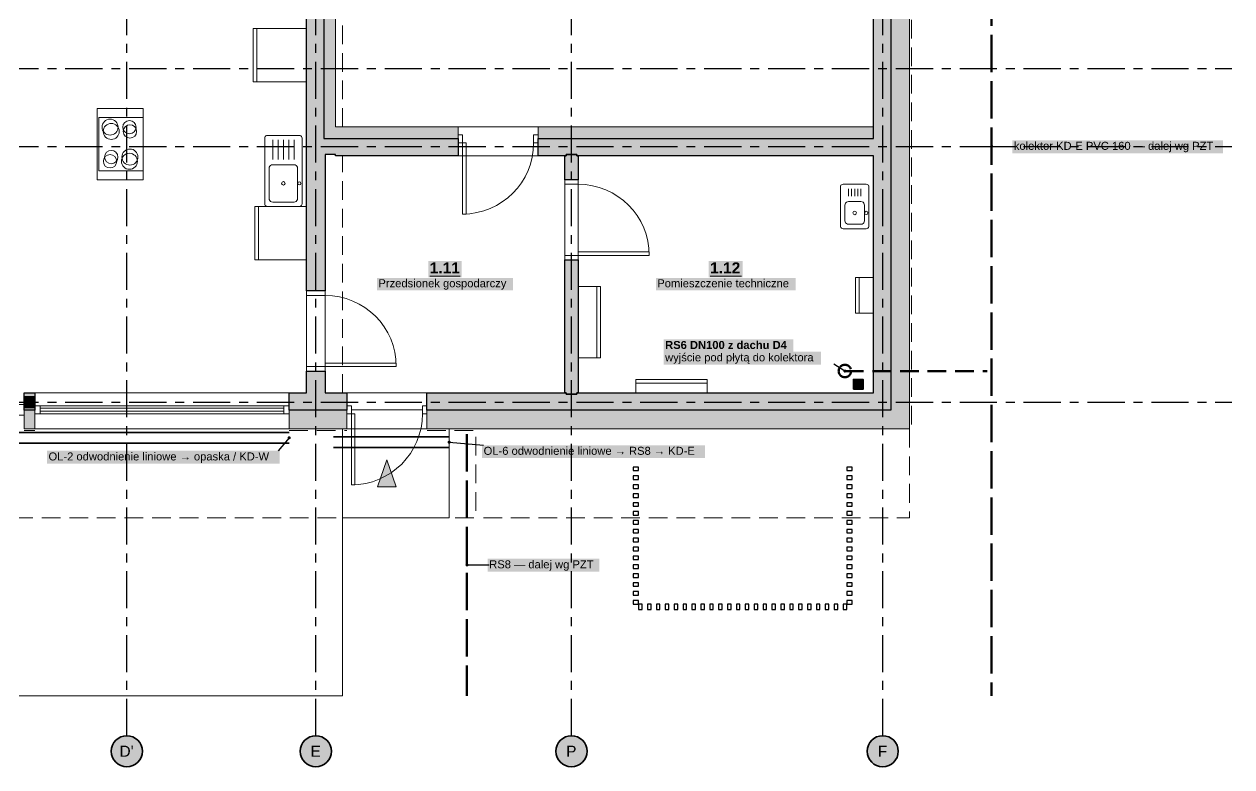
# Model space of a CAD drawing. Header units: metres. Extents: x -4.1 to 68, y -4.1 to 12.3.
# Drawn here: x 54.46 to 68.04, y -4.1 to 4.25 of the extents above; entities that cross this region are included whole.
import ezdxf

# ---------------------------------------------------------------- set-up
doc = ezdxf.new("R2010")
doc.units = ezdxf.units.M
for name, pattern in [('KRESKA_DLUGA', [9.45, 8.4, -1.05]), ('KRESKOWA', [5.25, 4.2, -1.05]), ('PUNKTOWA', [10.5, 8.4, -1.05, 0, -1.05])]:
    doc.linetypes.add(name, pattern=pattern)
doc.layers.add('A-MASKA', color=7, linetype='Continuous', lineweight=18)
doc.layers.add('S-OPISY', color=2, linetype='Continuous', lineweight=25)
for name, color, linetype, lineweight, true_color in [('I-OSIE', 8, 'PUNKTOWA', 18, 0x7a7a7a), ('I-PODKLAD', 8, 'Continuous', 18, 0x9a9a9a), ('I-PODKLAD-SCIANY', 8, 'Continuous', 25, 0x6e6e6e), ('I-PODKLAD-WYPELN', 254, 'Continuous', 18, 0xe6e6e6), ('I-POMIESZCZENIA', 8, 'Continuous', 25, 0x4a4a4a), ('S-DESZCZ', 150, 'KRESKA_DLUGA', 35, 0x00808a), ('S-KANAL', 34, 'Continuous', 50, 0x7a4500)]:
    doc.layers.add(name, color=color, linetype=linetype, lineweight=lineweight, true_color=true_color)
doc.styles.add('PL_ARIAL', font='arial.ttf')
doc.styles.add('PL_ARIAL_B', font='arialbd.ttf')

msp = doc.modelspace()

# ---------------------------------------------------------------- hatches: boundary and pattern name
at = {"layer": 'A-MASKA', "true_color": 0xffffff}
for points in [[(65.575, 2.799), (67.944, 2.799), (67.944, 2.944), (65.575, 2.944)], [(59.008, 1.405), (59.382, 1.405), (59.382, 1.587), (59.008, 1.587)], [(62.161, 1.405), (62.544, 1.405), (62.544, 1.587), (62.161, 1.587)], [(58.431, 1.258), (59.959, 1.258), (59.959, 1.397), (58.431, 1.397)], [(61.567, 1.258), (63.138, 1.258), (63.138, 1.397), (61.567, 1.397)], [(61.653, 0.561), (63.113, 0.561), (63.113, 0.706), (61.653, 0.706)], [(61.653, 0.421), (63.425, 0.421), (63.425, 0.566), (61.653, 0.566)], [(59.611, -0.629), (62.118, -0.629), (62.118, -0.484), (59.611, -0.484)], [(54.719, -0.692), (57.335, -0.692), (57.335, -0.547), (54.719, -0.547)], [(59.675, -1.906), (60.931, -1.906), (60.931, -1.761), (59.675, -1.761)]]:
    msp.add_hatch(color=7, dxfattribs=at).paths.add_polyline_path(points)
at = {"layer": 'I-OSIE', "true_color": 0xffffff}
for points in [[(55.792, -3.925), (55.791, -3.902), (55.786, -3.88), (55.779, -3.858), (55.769, -3.837), (55.756, -3.818), (55.741, -3.801), (55.724, -3.786), (55.705, -3.773), (55.684, -3.763), (55.663, -3.756), (55.64, -3.751), (55.617, -3.75), (55.595, -3.751), (55.572, -3.756), (55.55, -3.763), (55.53, -3.773), (55.511, -3.786), (55.494, -3.801), (55.479, -3.818), (55.466, -3.837), (55.456, -3.858), (55.448, -3.88), (55.444, -3.902), (55.442, -3.925), (55.444, -3.948), (55.448, -3.97), (55.456, -3.992), (55.466, -4.013), (55.479, -4.032), (55.494, -4.049), (55.511, -4.064), (55.53, -4.077), (55.55, -4.087), (55.572, -4.094), (55.595, -4.099), (55.617, -4.1), (55.64, -4.099), (55.663, -4.094), (55.684, -4.087), (55.705, -4.077), (55.724, -4.064), (55.741, -4.049), (55.756, -4.032), (55.769, -4.013), (55.779, -3.992), (55.786, -3.97), (55.791, -3.948)], [(57.917, -3.925), (57.916, -3.902), (57.911, -3.88), (57.904, -3.858), (57.894, -3.837), (57.881, -3.818), (57.866, -3.801), (57.849, -3.786), (57.83, -3.773), (57.809, -3.763), (57.788, -3.756), (57.765, -3.751), (57.742, -3.75), (57.72, -3.751), (57.697, -3.756), (57.675, -3.763), (57.655, -3.773), (57.636, -3.786), (57.619, -3.801), (57.604, -3.818), (57.591, -3.837), (57.581, -3.858), (57.573, -3.88), (57.569, -3.902), (57.567, -3.925), (57.569, -3.948), (57.573, -3.97), (57.581, -3.992), (57.591, -4.013), (57.604, -4.032), (57.619, -4.049), (57.636, -4.064), (57.655, -4.077), (57.675, -4.087), (57.697, -4.094), (57.72, -4.099), (57.742, -4.1), (57.765, -4.099), (57.788, -4.094), (57.809, -4.087), (57.83, -4.077), (57.849, -4.064), (57.866, -4.049), (57.881, -4.032), (57.894, -4.013), (57.904, -3.992), (57.911, -3.97), (57.916, -3.948)], [(60.792, -3.925), (60.791, -3.902), (60.786, -3.88), (60.779, -3.858), (60.769, -3.837), (60.756, -3.818), (60.741, -3.801), (60.724, -3.786), (60.705, -3.773), (60.684, -3.763), (60.663, -3.756), (60.64, -3.751), (60.617, -3.75), (60.595, -3.751), (60.572, -3.756), (60.55, -3.763), (60.53, -3.773), (60.511, -3.786), (60.494, -3.801), (60.479, -3.818), (60.466, -3.837), (60.456, -3.858), (60.448, -3.88), (60.444, -3.902), (60.442, -3.925), (60.444, -3.948), (60.448, -3.97), (60.456, -3.992), (60.466, -4.013), (60.479, -4.032), (60.494, -4.049), (60.511, -4.064), (60.53, -4.077), (60.55, -4.087), (60.572, -4.094), (60.595, -4.099), (60.617, -4.1), (60.64, -4.099), (60.663, -4.094), (60.684, -4.087), (60.705, -4.077), (60.724, -4.064), (60.741, -4.049), (60.756, -4.032), (60.769, -4.013), (60.779, -3.992), (60.786, -3.97), (60.791, -3.948)], [(64.292, -3.925), (64.291, -3.902), (64.286, -3.88), (64.279, -3.858), (64.269, -3.837), (64.256, -3.818), (64.241, -3.801), (64.224, -3.786), (64.205, -3.773), (64.184, -3.763), (64.163, -3.756), (64.14, -3.751), (64.117, -3.75), (64.095, -3.751), (64.072, -3.756), (64.05, -3.763), (64.03, -3.773), (64.011, -3.786), (63.994, -3.801), (63.979, -3.818), (63.966, -3.837), (63.956, -3.858), (63.948, -3.88), (63.944, -3.902), (63.942, -3.925), (63.944, -3.948), (63.948, -3.97), (63.956, -3.992), (63.966, -4.013), (63.979, -4.032), (63.994, -4.049), (64.011, -4.064), (64.03, -4.077), (64.05, -4.087), (64.072, -4.094), (64.095, -4.099), (64.117, -4.1), (64.14, -4.099), (64.163, -4.094), (64.184, -4.087), (64.205, -4.077), (64.224, -4.064), (64.241, -4.049), (64.256, -4.032), (64.269, -4.013), (64.279, -3.992), (64.286, -3.97), (64.291, -3.948)]]:
    msp.add_hatch(color=7, dxfattribs=at).paths.add_polyline_path(points)
at = {"layer": 'I-PODKLAD-WYPELN', "true_color": 0xe4e4e4}
h = msp.add_hatch(color=7, dxfattribs=at)
h.paths.add_polyline_path([(57.637, 5.23), (57.637, 5.23), (57.637, 5.23), (57.637, 5.6), (57.637, 5.6), (57.637, 5.6), (57.832, 5.6), (57.832, 5.6), (57.832, 5.6), (57.832, 5.6), (57.832, 5.6), (57.962, 5.6), (57.962, 5.6), (57.962, 5.6), (57.962, 3.095), (59.342, 3.095), (59.342, 2.965), (59.342, 2.77), (57.962, 2.77), (57.962, 2.785), (57.847, 2.785), (57.847, 1.25), (57.832, 1.25), (57.637, 1.25), (57.637, 2.875), (57.637, 2.875), (57.637, 2.875), (57.637, 2.875), (57.637, 5.02), (57.637, 5.02), (57.637, 5.02), (56.142, 5.02), (56.142, 5.02), (56.142, 5.02), (56.142, 5.035), (56.142, 5.035), (56.142, 5.035), (56.142, 5.035), (56.142, 5.23), (56.142, 5.23), (56.142, 5.23), (56.142, 5.23), (56.142, 5.23), (57.637, 5.23), (57.637, 5.23)])
h.paths.add_polyline_path([(57.832, 2.965), (57.832, 2.965), (57.832, 2.965), (57.832, 2.965)], flags=0)
h.paths.add_polyline_path([(57.962, 2.965), (57.962, 2.965), (57.962, 2.965), (57.962, 2.965)], flags=0)
h.paths.add_polyline_path([(57.832, 2.875), (57.832, 2.875), (57.832, 2.875), (57.832, 2.875)], flags=0)
for points in [[(64.012, 0.105), (64.012, 2.77), (60.692, 2.77), (60.692, 2.5), (60.677, 2.5), (60.542, 2.5), (60.542, 2.77), (60.242, 2.77), (60.242, 2.965), (60.242, 3.095), (64.012, 3.095), (64.012, 4.9), (64.207, 4.9), (64.417, 4.9), (64.417, -0.3), (58.992, -0.3), (58.992, -0.09), (58.992, 0.105), (60.542, 0.105), (60.542, 1.6), (60.677, 1.6), (60.692, 1.6), (60.692, 0.105)], [(54.462, -0.3), (54.462, -0.09), (54.462, -0.09), (54.462, -0.09), (54.462, -0.09), (54.462, -0.09), (54.462, -0.06), (54.462, -0.06), (54.462, -0.06), (54.462, -0.06), (54.462, 0.06), (54.462, 0.06), (54.462, 0.06), (54.462, 0.06), (54.462, 0.105), (54.462, 0.105), (54.462, 0.105), (54.582, 0.105), (54.582, 0.105), (54.582, 0.105), (54.582, 0.06), (54.582, 0.06), (54.582, 0.06), (54.582, 0.06), (54.582, -0.06), (54.582, -0.06), (54.582, -0.06), (54.582, -0.06), (54.582, -0.09), (54.582, -0.09), (54.582, -0.09), (54.582, -0.09), (54.582, -0.09), (54.582, -0.3), (54.582, -0.3), (54.582, -0.3), (54.462, -0.3), (54.462, -0.3)]]:
    msp.add_hatch(color=7, dxfattribs=at).paths.add_polyline_path(points)
h = msp.add_hatch(color=7, dxfattribs=at)
h.paths.add_polyline_path([(57.442, -0.3), (57.442, -0.09), (57.442, -0.09), (57.442, -0.09), (57.442, -0.09), (57.442, -0.09), (57.442, 0.105), (57.442, 0.105), (57.442, 0.105), (57.637, 0.105), (57.637, 0.35), (57.832, 0.35), (57.847, 0.35), (57.847, 0.105), (58.092, 0.105), (58.092, -0.09), (58.092, -0.3), (57.742, -0.3), (57.742, -0.3), (57.742, -0.3), (57.742, -0.3), (57.442, -0.3), (57.442, -0.3)])
h.paths.add_polyline_path([(57.652, 0.105), (57.652, 0.105), (57.652, 0.105), (57.652, 0.105)], flags=0)
h.paths.add_polyline_path([(57.742, 0.09), (57.742, 0.09), (57.742, 0.09), (57.742, 0.09)], flags=0)
h.paths.add_polyline_path([(57.742, -0.09), (57.742, -0.09), (57.742, -0.09), (57.742, -0.09), (57.742, -0.09), (57.742, -0.09)], flags=0)
at = {"layer": 'I-PODKLAD-WYPELN', "true_color": 0xcfcfcf}
for points in [[(54.462, -0.06), (54.462, 0.06), (54.582, 0.06), (54.582, -0.06)], [(58.542, -0.65), (58.437, -0.95), (58.647, -0.95)]]:
    msp.add_hatch(color=7, dxfattribs=at).paths.add_polyline_path(points)
at = {"layer": 'S-DESZCZ', "true_color": 0x000000}
msp.add_hatch(color=7, dxfattribs=at).paths.add_polyline_path([(63.71, 0.35), (63.709, 0.355), (63.708, 0.359), (63.705, 0.362), (63.701, 0.365), (63.697, 0.367), (63.692, 0.367), (63.688, 0.367), (63.684, 0.365), (63.68, 0.362), (63.677, 0.359), (63.676, 0.355), (63.675, 0.35), (63.676, 0.345), (63.677, 0.341), (63.68, 0.338), (63.684, 0.335), (63.688, 0.333), (63.692, 0.332), (63.697, 0.333), (63.701, 0.335), (63.705, 0.338), (63.708, 0.341), (63.709, 0.345)])
at = {"layer": 'S-KANAL', "true_color": 0xffffff}
msp.add_hatch(color=7, dxfattribs=at).paths.add_polyline_path([(63.787, 0.145), (63.897, 0.145), (63.897, 0.255), (63.787, 0.255)])
at = {"layer": 'S-KANAL', "true_color": 0x000000}
msp.add_hatch(color=7, dxfattribs=at).paths.add_polyline_path([(63.787, 0.145), (63.897, 0.145), (63.897, 0.255)])
at = {"layer": 'S-OPISY', "true_color": 0x000000}
for points in [[(65.36, 2.875), (65.359, 2.88), (65.358, 2.884), (65.355, 2.887), (65.351, 2.89), (65.347, 2.892), (65.342, 2.892), (65.338, 2.892), (65.334, 2.89), (65.33, 2.887), (65.327, 2.884), (65.326, 2.88), (65.325, 2.875), (65.326, 2.87), (65.327, 2.866), (65.33, 2.863), (65.334, 2.86), (65.338, 2.858), (65.342, 2.857), (65.347, 2.858), (65.351, 2.86), (65.355, 2.863), (65.358, 2.866), (65.359, 2.87)], [(63.71, 0.35), (63.709, 0.355), (63.708, 0.359), (63.705, 0.362), (63.701, 0.365), (63.697, 0.367), (63.692, 0.367), (63.688, 0.367), (63.684, 0.365), (63.68, 0.362), (63.677, 0.359), (63.676, 0.355), (63.675, 0.35), (63.676, 0.345), (63.677, 0.341), (63.68, 0.338), (63.684, 0.335), (63.688, 0.333), (63.692, 0.332), (63.697, 0.333), (63.701, 0.335), (63.705, 0.338), (63.708, 0.341), (63.709, 0.345)], [(57.46, -0.4), (57.459, -0.395), (57.458, -0.391), (57.455, -0.388), (57.451, -0.385), (57.447, -0.383), (57.442, -0.383), (57.438, -0.383), (57.434, -0.385), (57.43, -0.388), (57.427, -0.391), (57.426, -0.395), (57.425, -0.4), (57.426, -0.405), (57.427, -0.409), (57.43, -0.412), (57.434, -0.415), (57.438, -0.417), (57.442, -0.418), (57.447, -0.417), (57.451, -0.415), (57.455, -0.412), (57.458, -0.409), (57.459, -0.405)], [(59.26, -0.45), (59.259, -0.445), (59.258, -0.441), (59.255, -0.438), (59.251, -0.435), (59.247, -0.433), (59.242, -0.433), (59.238, -0.433), (59.234, -0.435), (59.23, -0.438), (59.227, -0.441), (59.226, -0.445), (59.225, -0.45), (59.226, -0.455), (59.227, -0.459), (59.23, -0.462), (59.234, -0.465), (59.238, -0.467), (59.242, -0.468), (59.247, -0.467), (59.251, -0.465), (59.255, -0.462), (59.258, -0.459), (59.259, -0.455)], [(59.46, -1.83), (59.459, -1.825), (59.458, -1.821), (59.455, -1.818), (59.451, -1.815), (59.447, -1.813), (59.442, -1.812), (59.438, -1.813), (59.434, -1.815), (59.43, -1.818), (59.427, -1.821), (59.426, -1.825), (59.425, -1.83), (59.426, -1.835), (59.427, -1.839), (59.43, -1.842), (59.434, -1.845), (59.438, -1.847), (59.442, -1.847), (59.447, -1.847), (59.451, -1.845), (59.455, -1.842), (59.458, -1.839), (59.459, -1.835)]]:
    msp.add_hatch(color=7, dxfattribs=at).paths.add_polyline_path(points)

# ---------------------------------------------------------------- linework, layer by layer
at = {"layer": 'I-OSIE', "linetype": 'PUNKTOWA', "lineweight": 25, "ltscale": 0.049534, "flags": 128}
for points in [[(55.617, -3.75), (55.617, 12.269)], [(57.742, -3.75), (57.742, 12.269)], [(60.617, -3.75), (60.617, 12.269)], [(64.117, -3.75), (64.117, 12.269)]]:
    msp.add_lwpolyline(points, dxfattribs=at)
at = {"layer": 'I-OSIE', "linetype": 'PUNKTOWA', "lineweight": 25, "ltscale": 0.049821, "flags": 128}
for points in [[(41.992, 3.75), (68.044, 3.75)], [(41.992, 2.875), (68.044, 2.875)], [(41.992, 0), (68.044, 0)]]:
    msp.add_lwpolyline(points, dxfattribs=at)
at = {"layer": 'I-OSIE', "linetype": 'Continuous', "lineweight": 35, "ltscale": 0.05}
for centre in [(55.617, -3.925), (57.742, -3.925), (60.617, -3.925), (64.117, -3.925)]:
    msp.add_circle(centre, 0.175, dxfattribs=at)
at = {"layer": 'I-PODKLAD', "linetype": 'KRESKOWA', "lineweight": 13, "ltscale": 0.05, "flags": 128}
for points in [[(57.443, 9.7), (64.442, 9.7), (64.442, -0.325), (64.418, -0.325)], [(58.042, 3.095), (58.042, 9.05), (57.848, 9.05)], [(58.993, -0.32), (59.542, -0.32), (59.542, -1.3), (43.942, -1.3), (43.942, 5.125), (45.422, 5.125), (45.422, 3.6)], [(58.042, 0.105), (58.042, 2.769)], [(54.463, -0.32), (54.582, -0.32)], [(57.443, -0.32), (58.092, -0.32)], [(64.417, -0.3), (64.417, -1.3), (59.543, -1.3)]]:
    msp.add_lwpolyline(points, dxfattribs=at)
at = {"layer": 'I-PODKLAD', "lineweight": 13, "ltscale": 0.05}
for points in [[(58.042, -0.3), (58.042, -3.3), (42.442, -3.3), (42.442, 5.125), (45.442, 5.125)], [(60.242, 3.095), (59.343, 3.095)], [(59.343, 2.77), (60.242, 2.77)], [(60.542, 2.499), (60.542, 1.601)], [(60.692, 1.601), (60.692, 2.499)], [(57.637, 1.25), (57.637, 0.35)], [(57.847, 0.35), (57.847, 1.25)], [(57.442, 0.105), (54.583, 0.105)], [(58.992, 0.105), (58.093, 0.105)], [(54.583, -0.3), (57.442, -0.3)], [(59.242, -0.3), (59.242, -1.3), (58.043, -1.3)], [(58.093, -0.3), (58.992, -0.3)]]:
    msp.add_lwpolyline(points, dxfattribs=at)
at = {"layer": 'I-PODKLAD', "lineweight": 18, "ltscale": 0.05}
for points in [[(57.637, 3.6), (57.637, 4.2), (57.037, 4.2), (57.037, 3.6)], [(55.802, 2.5), (55.802, 3.3), (55.282, 3.3), (55.282, 2.5)], [(55.802, 2.6), (55.802, 3.2), (55.302, 3.2), (55.302, 2.6)], [(57.587, 2.97), (57.586, 2.979), (57.582, 2.988), (57.575, 2.994), (57.567, 2.999), (57.557, 3), (57.197, 3), (57.188, 2.999), (57.18, 2.994), (57.173, 2.988), (57.169, 2.979), (57.167, 2.97), (57.167, 2.23), (57.169, 2.221), (57.173, 2.212), (57.18, 2.206), (57.188, 2.201), (57.197, 2.2), (57.557, 2.2), (57.567, 2.201), (57.575, 2.206), (57.582, 2.212), (57.586, 2.221), (57.587, 2.23)], [(59.342, 2.915), (59.392, 2.915), (59.392, 3.005), (59.342, 3.005)], [(60.242, 2.915), (60.192, 2.915), (60.192, 3.005), (60.242, 3.005)], [(59.392, 2.915), (59.392, 2.115), (59.432, 2.115), (59.432, 2.915)], [(57.537, 2.63), (57.535, 2.642), (57.53, 2.654), (57.521, 2.662), (57.51, 2.668), (57.497, 2.67), (57.257, 2.67), (57.245, 2.668), (57.234, 2.662), (57.225, 2.654), (57.219, 2.642), (57.217, 2.63), (57.217, 2.29), (57.219, 2.278), (57.225, 2.266), (57.234, 2.258), (57.245, 2.252), (57.257, 2.25), (57.497, 2.25), (57.51, 2.252), (57.521, 2.258), (57.53, 2.266), (57.535, 2.278), (57.537, 2.29)], [(60.692, 2.5), (60.692, 2.45), (60.542, 2.45), (60.542, 2.5)], [(63.962, 2.42), (63.961, 2.429), (63.957, 2.438), (63.95, 2.444), (63.942, 2.449), (63.932, 2.45), (63.672, 2.45), (63.663, 2.449), (63.655, 2.444), (63.648, 2.438), (63.644, 2.429), (63.642, 2.42), (63.642, 1.98), (63.644, 1.971), (63.648, 1.962), (63.655, 1.956), (63.663, 1.951), (63.672, 1.95), (63.932, 1.95), (63.942, 1.951), (63.95, 1.956), (63.957, 1.962), (63.961, 1.971), (63.962, 1.98)], [(57.637, 1.6), (57.637, 2.2), (57.057, 2.2), (57.057, 1.6)], [(63.912, 2.215), (63.91, 2.227), (63.905, 2.239), (63.896, 2.247), (63.885, 2.253), (63.872, 2.255), (63.732, 2.255), (63.72, 2.253), (63.709, 2.247), (63.7, 2.239), (63.694, 2.227), (63.692, 2.215), (63.692, 2.04), (63.694, 2.028), (63.7, 2.016), (63.709, 2.008), (63.72, 2.002), (63.732, 2), (63.872, 2), (63.885, 2.002), (63.896, 2.008), (63.905, 2.016), (63.91, 2.028), (63.912, 2.04)], [(60.692, 1.6), (60.692, 1.65), (60.542, 1.65), (60.542, 1.6)], [(60.692, 1.65), (61.492, 1.65), (61.492, 1.69), (60.692, 1.69)], [(64.012, 1), (64.012, 1.4), (63.812, 1.4), (63.812, 1)], [(57.847, 1.25), (57.847, 1.2), (57.637, 1.2), (57.637, 1.25)], [(60.692, 1.3), (60.692, 0.5), (60.942, 0.5), (60.942, 1.3)], [(57.847, 0.4), (58.647, 0.4), (58.647, 0.44), (57.847, 0.44)], [(57.847, 0.35), (57.847, 0.4), (57.637, 0.4), (57.637, 0.35)], [(61.342, 0.105), (62.142, 0.105), (62.142, 0.255), (61.342, 0.255)], [(52.242, -0.025), (54.462, -0.025), (54.462, -0.145), (52.242, -0.145)], [(54.582, -0.04), (57.442, -0.04), (57.442, -0.13), (54.582, -0.13)], [(58.092, -0.13), (58.142, -0.13), (58.142, -0.04), (58.092, -0.04)], [(58.142, -0.13), (58.142, -0.93), (58.182, -0.93), (58.182, -0.13)], [(58.992, -0.13), (58.942, -0.13), (58.942, -0.04), (58.992, -0.04)]]:
    msp.add_lwpolyline(points, close=True, dxfattribs=at)
for points in [[(57.077, 3.6), (57.077, 4.2)], [(57.257, 2.73), (57.257, 2.95)], [(57.317, 2.73), (57.317, 2.95)], [(57.377, 2.73), (57.377, 2.95)], [(57.437, 2.73), (57.437, 2.95)], [(57.497, 2.73), (57.497, 2.95)], [(63.732, 2.315), (63.732, 2.4)], [(63.767, 2.315), (63.767, 2.4)], [(63.802, 2.315), (63.802, 2.4)], [(63.837, 2.315), (63.837, 2.4)], [(63.872, 2.315), (63.872, 2.4)], [(57.097, 1.6), (57.097, 2.2)], [(63.852, 1), (63.852, 1.4)], [(60.902, 1.3), (60.902, 0.5)], [(61.342, 0.215), (62.142, 0.215)], [(54.642, -0.04), (54.642, -0.13)], [(54.642, -0.069), (57.382, -0.069)], [(54.642, -0.101), (57.382, -0.101)], [(57.382, -0.04), (57.382, -0.13)], [(58.142, -0.085), (58.942, -0.085)]]:
    msp.add_lwpolyline(points, dxfattribs=at)
at = {"layer": 'I-PODKLAD', "lineweight": 13, "ltscale": 0.05}
msp.add_lwpolyline([(58.542, -0.65), (58.437, -0.95), (58.647, -0.95)], close=True, dxfattribs=at)
for centre, radius in [((55.428, 3.092), 0.09), ((55.442, 3.044), 0.09), ((55.646, 3.092), 0.075), ((55.652, 3.044), 0.075), ((55.428, 2.708), 0.075), ((55.442, 2.756), 0.075), ((55.646, 2.708), 0.09), ((55.652, 2.756), 0.09), ((57.377, 2.46), 0.02), ((57.557, 2.46), 0.018), ((63.802, 2.128), 0.02), ((63.932, 2.128), 0.018)]:
    msp.add_circle(centre, radius, dxfattribs=at)
for centre, start, end in [((59.392, 2.915), -90, 0), ((60.692, 1.65), 0, 90), ((57.847, 0.4), 0, 90), ((58.142, -0.13), -90, 0)]:
    msp.add_arc(centre, 0.8, start, end, dxfattribs=at)
at = {"layer": 'I-PODKLAD-SCIANY', "lineweight": 25, "ltscale": 0.05}
for points in [[(57.832, 5.6), (57.832, 2.965), (57.832, 2.965), (57.832, 2.965), (57.832, 2.965), (57.832, 2.965), (57.832, 2.965), (57.832, 2.965), (57.832, 2.965), (57.832, 2.965), (57.832, 2.965), (57.832, 2.965), (57.832, 2.965), (57.832, 2.965), (57.832, 2.965), (57.832, 2.965), (57.832, 2.965), (57.832, 2.965), (59.342, 2.965), (59.342, 2.965), (59.342, 2.965), (59.342, 2.77), (59.342, 2.77), (59.342, 2.77), (57.962, 2.77), (57.962, 2.77), (57.962, 2.77), (57.962, 2.785), (57.962, 2.785), (57.962, 2.785), (57.962, 2.785), (57.962, 2.785), (57.962, 2.785), (57.962, 2.785), (57.962, 2.785), (57.962, 2.785), (57.962, 2.785), (57.962, 2.785), (57.962, 2.785), (57.962, 2.785), (57.962, 2.785), (57.962, 2.785), (57.962, 2.785), (57.962, 2.785), (57.847, 2.785), (57.847, 2.785), (57.847, 2.785), (57.847, 2.785), (57.847, 2.785), (57.847, 2.785), (57.847, 2.785), (57.847, 2.785), (57.847, 2.785), (57.847, 2.785), (57.847, 2.785), (57.847, 2.785), (57.847, 2.785), (57.847, 2.785), (57.847, 2.785), (57.847, 2.785), (57.847, 2.785), (57.847, 1.25), (57.847, 1.25), (57.847, 1.25), (57.637, 1.25), (57.637, 1.25), (57.637, 1.25), (57.637, 5.02)], [(64.207, 4.9), (64.207, -0.09), (64.207, -0.09), (64.207, -0.09), (58.992, -0.09), (58.992, -0.09), (58.992, -0.09), (58.992, 0.105), (58.992, 0.105), (58.992, 0.105), (60.557, 0.105), (60.557, 0.105), (60.557, 0.105), (60.557, 0.09), (60.557, 0.09), (60.557, 0.09), (60.557, 0.09), (60.557, 0.09), (60.557, 0.09), (60.557, 0.09), (60.557, 0.09), (60.557, 0.09), (60.557, 0.09), (60.557, 0.09), (60.557, 0.09), (60.557, 0.09), (60.557, 0.09), (60.557, 0.09), (60.557, 0.09), (60.557, 0.09), (60.677, 0.09), (60.677, 0.09), (60.677, 0.09), (60.677, 0.09), (60.677, 0.09), (60.677, 0.09), (60.677, 0.09), (60.677, 0.09), (60.677, 0.09), (60.677, 0.09), (60.677, 0.09), (60.677, 0.09), (60.677, 0.09), (60.677, 0.09), (60.677, 0.09), (60.677, 0.09), (60.677, 0.09), (60.677, 0.105), (60.677, 0.105), (60.677, 0.105), (64.012, 0.105), (64.012, 0.105), (64.012, 0.105), (64.012, 0.105), (64.012, 0.105), (64.012, 0.105), (64.012, 0.105), (64.012, 0.105), (64.012, 0.105), (64.012, 0.105), (64.012, 0.105), (64.012, 0.105), (64.012, 0.105), (64.012, 0.105), (64.012, 0.105), (64.012, 0.105), (64.012, 0.105), (64.012, 2.77), (64.012, 2.77), (64.012, 2.77), (64.012, 2.77), (64.012, 2.77), (64.012, 2.77), (64.012, 2.77), (64.012, 2.77), (64.012, 2.77), (64.012, 2.77), (64.012, 2.77), (64.012, 2.77), (64.012, 2.77), (64.012, 2.77), (64.012, 2.77), (64.012, 2.77), (64.012, 2.77), (60.677, 2.77), (60.677, 2.77), (60.677, 2.77), (60.677, 2.785), (60.677, 2.785), (60.677, 2.785), (60.677, 2.785), (60.677, 2.785), (60.677, 2.785), (60.677, 2.785), (60.677, 2.785), (60.677, 2.785), (60.677, 2.785), (60.677, 2.785), (60.677, 2.785), (60.677, 2.785), (60.677, 2.785), (60.677, 2.785), (60.677, 2.785), (60.677, 2.785), (60.557, 2.785), (60.557, 2.785), (60.557, 2.785), (60.557, 2.785), (60.557, 2.785), (60.557, 2.785), (60.557, 2.785), (60.557, 2.785), (60.557, 2.785), (60.557, 2.785), (60.557, 2.785), (60.557, 2.785), (60.557, 2.785), (60.557, 2.785), (60.557, 2.785), (60.557, 2.785), (60.557, 2.785), (60.557, 2.77), (60.557, 2.77), (60.557, 2.77), (60.242, 2.77), (60.242, 2.77), (60.242, 2.77), (60.242, 2.965), (60.242, 2.965), (60.242, 2.965), (64.012, 2.965), (64.012, 2.965), (64.012, 2.965), (64.012, 2.965), (64.012, 2.965), (64.012, 2.965), (64.012, 2.965), (64.012, 2.965), (64.012, 2.965), (64.012, 2.965), (64.012, 2.965), (64.012, 2.965), (64.012, 2.965), (64.012, 2.965), (64.012, 2.965), (64.012, 2.965), (64.012, 2.965), (64.012, 4.9)]]:
    msp.add_lwpolyline(points, dxfattribs=at)
at = {"layer": 'I-PODKLAD-SCIANY', "lineweight": 13, "ltscale": 0.05}
for points in [[(57.962, 5.6), (57.962, 3.095), (57.962, 3.095), (57.962, 3.095), (57.962, 3.095), (57.962, 3.095), (57.962, 3.095), (57.962, 3.095), (57.962, 3.095), (57.962, 3.095), (57.962, 3.095), (57.962, 3.095), (57.962, 3.095), (57.962, 3.095), (57.962, 3.095), (57.962, 3.095), (57.962, 3.095), (57.962, 3.095), (59.342, 3.095), (59.342, 3.095), (59.342, 3.095), (59.342, 2.965), (59.342, 2.965), (59.342, 2.965), (57.962, 2.965), (57.962, 2.965), (57.962, 2.965), (57.962, 2.965), (57.832, 2.965), (57.832, 2.965), (57.832, 2.965), (57.832, 2.965), (57.832, 5.6)], [(64.417, 4.9), (64.417, -0.3), (64.417, -0.3), (64.417, -0.3), (58.992, -0.3), (58.992, -0.3), (58.992, -0.3), (58.992, -0.09), (58.992, -0.09), (58.992, -0.09), (64.207, -0.09), (64.207, -0.09), (64.207, -0.09), (64.207, -0.09), (64.207, -0.09), (64.207, -0.09), (64.207, -0.09), (64.207, -0.09), (64.207, -0.09), (64.207, -0.09), (64.207, -0.09), (64.207, -0.09), (64.207, -0.09), (64.207, -0.09), (64.207, -0.09), (64.207, -0.09), (64.207, -0.09), (64.207, 4.9)]]:
    msp.add_lwpolyline(points, dxfattribs=at)
for points in [[(60.242, 2.965), (60.242, 2.965), (60.242, 3.095), (60.242, 3.095), (60.242, 3.095), (64.012, 3.095), (64.012, 3.095), (64.012, 3.095), (64.012, 2.965), (64.012, 2.965), (64.012, 2.965), (60.242, 2.965)], [(54.462, -0.3), (54.462, -0.3), (54.462, -0.3), (54.462, -0.09), (54.462, -0.09), (54.462, -0.09), (54.462, -0.09), (54.582, -0.09), (54.582, -0.09), (54.582, -0.09), (54.582, -0.09), (54.582, -0.3), (54.582, -0.3), (54.582, -0.3), (54.582, -0.3), (54.462, -0.3)], [(57.442, -0.3), (57.442, -0.3), (57.442, -0.3), (57.442, -0.09), (57.442, -0.09), (57.442, -0.09), (57.442, -0.09), (57.742, -0.09), (57.742, -0.09), (57.742, -0.09), (57.742, -0.09), (58.092, -0.09), (58.092, -0.09), (58.092, -0.09), (58.092, -0.3), (58.092, -0.3), (58.092, -0.3), (57.442, -0.3)]]:
    msp.add_lwpolyline(points, close=True, dxfattribs=at)
at = {"layer": 'I-PODKLAD-SCIANY', "lineweight": 25, "ltscale": 0.05}
for points in [[(60.542, 2.5), (60.542, 2.5), (60.542, 2.77), (60.542, 2.77), (60.542, 2.77), (60.557, 2.77), (60.557, 2.77), (60.557, 2.77), (60.557, 2.77), (60.557, 2.77), (60.557, 2.77), (60.557, 2.77), (60.557, 2.77), (60.557, 2.77), (60.557, 2.77), (60.557, 2.77), (60.557, 2.77), (60.557, 2.77), (60.557, 2.77), (60.557, 2.77), (60.557, 2.77), (60.557, 2.77), (60.557, 2.785), (60.557, 2.785), (60.557, 2.785), (60.677, 2.785), (60.677, 2.785), (60.677, 2.785), (60.677, 2.77), (60.677, 2.77), (60.677, 2.77), (60.677, 2.77), (60.677, 2.77), (60.677, 2.77), (60.677, 2.77), (60.677, 2.77), (60.677, 2.77), (60.677, 2.77), (60.677, 2.77), (60.677, 2.77), (60.677, 2.77), (60.677, 2.77), (60.677, 2.77), (60.677, 2.77), (60.677, 2.77), (60.692, 2.77), (60.692, 2.77), (60.692, 2.77), (60.692, 2.5), (60.692, 2.5), (60.692, 2.5), (60.542, 2.5)], [(60.542, 0.105), (60.542, 0.105), (60.542, 1.6), (60.542, 1.6), (60.542, 1.6), (60.692, 1.6), (60.692, 1.6), (60.692, 1.6), (60.692, 0.105), (60.692, 0.105), (60.692, 0.105), (60.677, 0.105), (60.677, 0.105), (60.677, 0.105), (60.677, 0.105), (60.677, 0.105), (60.677, 0.105), (60.677, 0.105), (60.677, 0.105), (60.677, 0.105), (60.677, 0.105), (60.677, 0.105), (60.677, 0.105), (60.677, 0.105), (60.677, 0.105), (60.677, 0.105), (60.677, 0.105), (60.677, 0.105), (60.677, 0.09), (60.677, 0.09), (60.677, 0.09), (60.557, 0.09), (60.557, 0.09), (60.557, 0.09), (60.557, 0.105), (60.557, 0.105), (60.557, 0.105), (60.557, 0.105), (60.557, 0.105), (60.557, 0.105), (60.557, 0.105), (60.557, 0.105), (60.557, 0.105), (60.557, 0.105), (60.557, 0.105), (60.557, 0.105), (60.557, 0.105), (60.557, 0.105), (60.557, 0.105), (60.557, 0.105), (60.557, 0.105), (60.542, 0.105)], [(57.442, -0.09), (57.442, -0.09), (57.442, -0.09), (57.442, 0.105), (57.442, 0.105), (57.442, 0.105), (57.442, 0.105), (57.637, 0.105), (57.637, 0.105), (57.637, 0.105), (57.637, 0.105), (57.637, 0.105), (57.637, 0.105), (57.637, 0.105), (57.637, 0.105), (57.637, 0.105), (57.637, 0.105), (57.637, 0.105), (57.637, 0.105), (57.637, 0.105), (57.637, 0.105), (57.637, 0.105), (57.637, 0.105), (57.637, 0.105), (57.637, 0.35), (57.637, 0.35), (57.637, 0.35), (57.847, 0.35), (57.847, 0.35), (57.847, 0.35), (57.847, 0.105), (57.847, 0.105), (57.847, 0.105), (57.847, 0.105), (57.847, 0.105), (57.847, 0.105), (57.847, 0.105), (57.847, 0.105), (57.847, 0.105), (57.847, 0.105), (57.847, 0.105), (57.847, 0.105), (57.847, 0.105), (57.847, 0.105), (57.847, 0.105), (57.847, 0.105), (57.847, 0.105), (58.092, 0.105), (58.092, 0.105), (58.092, 0.105), (58.092, -0.09), (58.092, -0.09), (58.092, -0.09), (57.742, -0.09), (57.742, -0.09), (57.742, -0.09), (57.742, -0.09), (57.442, -0.09)], [(54.462, 0.06), (54.462, 0.06), (54.462, 0.06), (54.462, 0.105), (54.462, 0.105), (54.462, 0.105), (54.462, 0.105), (54.582, 0.105), (54.582, 0.105), (54.582, 0.105), (54.582, 0.105), (54.582, 0.06), (54.582, 0.06), (54.582, 0.06), (54.582, 0.06), (54.462, 0.06)], [(54.462, -0.06), (54.462, -0.06), (54.462, 0.06), (54.462, 0.06), (54.462, 0.06), (54.582, 0.06), (54.582, 0.06), (54.582, 0.06), (54.582, -0.06), (54.582, -0.06), (54.582, -0.06), (54.462, -0.06)], [(54.462, -0.09), (54.462, -0.09), (54.462, -0.09), (54.462, -0.06), (54.462, -0.06), (54.462, -0.06), (54.462, -0.06), (54.582, -0.06), (54.582, -0.06), (54.582, -0.06), (54.582, -0.06), (54.582, -0.09), (54.582, -0.09), (54.582, -0.09), (54.582, -0.09), (54.462, -0.09)], [(61.312, -0.73), (61.312, -0.77), (61.372, -0.77), (61.372, -0.73)], [(63.772, -0.77), (63.772, -0.73), (63.712, -0.73), (63.712, -0.77)], [(61.312, -0.83), (61.312, -0.87), (61.372, -0.87), (61.372, -0.83)], [(61.312, -0.93), (61.312, -0.97), (61.372, -0.97), (61.372, -0.93)], [(63.772, -0.87), (63.772, -0.83), (63.712, -0.83), (63.712, -0.87)], [(63.772, -0.97), (63.772, -0.93), (63.712, -0.93), (63.712, -0.97)], [(61.312, -1.03), (61.312, -1.07), (61.372, -1.07), (61.372, -1.03)], [(63.772, -1.07), (63.772, -1.03), (63.712, -1.03), (63.712, -1.07)], [(61.312, -1.13), (61.312, -1.17), (61.372, -1.17), (61.372, -1.13)], [(63.772, -1.17), (63.772, -1.13), (63.712, -1.13), (63.712, -1.17)], [(61.312, -1.23), (61.312, -1.27), (61.372, -1.27), (61.372, -1.23)], [(61.312, -1.33), (61.312, -1.37), (61.372, -1.37), (61.372, -1.33)], [(63.772, -1.27), (63.772, -1.23), (63.712, -1.23), (63.712, -1.27)], [(63.772, -1.37), (63.772, -1.33), (63.712, -1.33), (63.712, -1.37)], [(61.312, -1.43), (61.312, -1.47), (61.372, -1.47), (61.372, -1.43)], [(63.772, -1.47), (63.772, -1.43), (63.712, -1.43), (63.712, -1.47)], [(61.312, -1.53), (61.312, -1.57), (61.372, -1.57), (61.372, -1.53)], [(63.772, -1.57), (63.772, -1.53), (63.712, -1.53), (63.712, -1.57)], [(61.312, -1.63), (61.312, -1.67), (61.372, -1.67), (61.372, -1.63)], [(61.312, -1.73), (61.312, -1.77), (61.372, -1.77), (61.372, -1.73)], [(63.772, -1.67), (63.772, -1.63), (63.712, -1.63), (63.712, -1.67)], [(63.772, -1.77), (63.772, -1.73), (63.712, -1.73), (63.712, -1.77)], [(61.312, -1.83), (61.312, -1.87), (61.372, -1.87), (61.372, -1.83)], [(63.772, -1.87), (63.772, -1.83), (63.712, -1.83), (63.712, -1.87)], [(61.312, -1.93), (61.312, -1.97), (61.372, -1.97), (61.372, -1.93)], [(61.312, -2.03), (61.312, -2.07), (61.372, -2.07), (61.372, -2.03)], [(63.772, -1.97), (63.772, -1.93), (63.712, -1.93), (63.712, -1.97)], [(63.772, -2.07), (63.772, -2.03), (63.712, -2.03), (63.712, -2.07)], [(61.312, -2.13), (61.312, -2.17), (61.372, -2.17), (61.372, -2.13)], [(63.772, -2.17), (63.772, -2.13), (63.712, -2.13), (63.712, -2.17)], [(61.312, -2.23), (61.312, -2.27), (61.372, -2.27), (61.372, -2.23)], [(61.372, -2.33), (61.412, -2.33), (61.412, -2.27), (61.372, -2.27)], [(61.472, -2.33), (61.512, -2.33), (61.512, -2.27), (61.472, -2.27)], [(61.572, -2.33), (61.612, -2.33), (61.612, -2.27), (61.572, -2.27)], [(61.672, -2.33), (61.712, -2.33), (61.712, -2.27), (61.672, -2.27)], [(61.772, -2.33), (61.812, -2.33), (61.812, -2.27), (61.772, -2.27)], [(61.872, -2.33), (61.912, -2.33), (61.912, -2.27), (61.872, -2.27)], [(61.972, -2.33), (62.012, -2.33), (62.012, -2.27), (61.972, -2.27)], [(62.072, -2.33), (62.112, -2.33), (62.112, -2.27), (62.072, -2.27)], [(62.172, -2.33), (62.212, -2.33), (62.212, -2.27), (62.172, -2.27)], [(62.272, -2.33), (62.312, -2.33), (62.312, -2.27), (62.272, -2.27)], [(62.372, -2.33), (62.412, -2.33), (62.412, -2.27), (62.372, -2.27)], [(62.472, -2.33), (62.512, -2.33), (62.512, -2.27), (62.472, -2.27)], [(62.572, -2.33), (62.612, -2.33), (62.612, -2.27), (62.572, -2.27)], [(62.672, -2.33), (62.712, -2.33), (62.712, -2.27), (62.672, -2.27)], [(62.772, -2.33), (62.812, -2.33), (62.812, -2.27), (62.772, -2.27)], [(62.872, -2.33), (62.912, -2.33), (62.912, -2.27), (62.872, -2.27)], [(62.972, -2.33), (63.012, -2.33), (63.012, -2.27), (62.972, -2.27)], [(63.072, -2.33), (63.112, -2.33), (63.112, -2.27), (63.072, -2.27)], [(63.172, -2.33), (63.212, -2.33), (63.212, -2.27), (63.172, -2.27)], [(63.272, -2.33), (63.312, -2.33), (63.312, -2.27), (63.272, -2.27)], [(63.372, -2.33), (63.412, -2.33), (63.412, -2.27), (63.372, -2.27)], [(63.472, -2.33), (63.512, -2.33), (63.512, -2.27), (63.472, -2.27)], [(63.572, -2.33), (63.612, -2.33), (63.612, -2.27), (63.572, -2.27)], [(63.672, -2.33), (63.712, -2.33), (63.712, -2.27), (63.672, -2.27)], [(63.772, -2.27), (63.772, -2.23), (63.712, -2.23), (63.712, -2.27)]]:
    msp.add_lwpolyline(points, close=True, dxfattribs=at)
at = {"layer": 'I-POMIESZCZENIA', "lineweight": 18, "ltscale": 0.05}
for points in [[(59.023, 1.417), (59.367, 1.417)], [(62.176, 1.417), (62.529, 1.417)]]:
    msp.add_lwpolyline(points, dxfattribs=at)
at = {"layer": 'S-DESZCZ', "linetype": 'KRESKA_DLUGA', "lineweight": 70, "ltscale": 0.05, "flags": 128}
for points in [[(64.542, 9.05), (65.342, 9.05), (65.342, -3.3)], [(59.442, -0.36), (59.442, -3.3)]]:
    msp.add_lwpolyline(points, dxfattribs=at)
at = {"layer": 'S-DESZCZ', "linetype": 'KRESKOWA', "lineweight": 50, "ltscale": 0.05, "flags": 128}
msp.add_lwpolyline([(63.692, 0.35), (65.292, 0.35)], dxfattribs=at)
at = {"layer": 'S-DESZCZ', "linetype": 'Continuous', "lineweight": 35, "ltscale": 0.05, "flags": 128}
for points in [[(46.042, -0.34), (57.442, -0.34)], [(57.942, -0.39), (59.242, -0.39)], [(46.042, -0.46), (57.442, -0.46)], [(57.942, -0.51), (59.242, -0.51)]]:
    msp.add_lwpolyline(points, dxfattribs=at)
at = {"layer": 'S-DESZCZ', "lineweight": 50, "ltscale": 0.05}
msp.add_circle((63.692, 0.35), 0.07, dxfattribs=at)
at = {"layer": 'S-KANAL', "lineweight": 35, "ltscale": 0.05}
msp.add_lwpolyline([(63.787, 0.145), (63.897, 0.145), (63.897, 0.255), (63.787, 0.255)], close=True, dxfattribs=at)
at = {"layer": 'S-OPISY', "lineweight": 25, "ltscale": 0.05}
for points in [[(65.342, 2.875), (65.592, 2.875)], [(63.692, 0.35), (63.567, 0.427)], [(57.442, -0.4), (57.317, -0.547)], [(59.242, -0.45), (59.629, -0.484)], [(59.442, -1.83), (59.692, -1.83)]]:
    msp.add_lwpolyline(points, dxfattribs=at)

# ---------------------------------------------------------------- texts
at = {"layer": 'I-OSIE', "style": 'PL_ARIAL'}
for s, p in [("D'", (55.534, -3.987)), ('E', (57.682, -3.987)), ('P', (60.557, -3.987)), ('F', (64.062, -3.987))]:
    msp.add_text(s, height=0.125, dxfattribs=at).set_placement(p)
at = {"layer": 'I-POMIESZCZENIA'}
for s, height, style, p in [('1.11', 0.125, 'PL_ARIAL_B', (59.023, 1.447)), ('1.12', 0.125, 'PL_ARIAL_B', (62.176, 1.447)), ('Przedsionek gospodarczy', 0.09, 'PL_ARIAL', (58.446, 1.292)), ('Pomieszczenie techniczne', 0.09, 'PL_ARIAL', (61.582, 1.292))]:
    msp.add_text(s, height=height, dxfattribs=dict(at, style=style)).set_placement(p)
at = {"layer": 'S-OPISY'}
for s, style, p in [('kolektor KD-E PVC 160 — dalej wg PZT', 'PL_ARIAL', (65.592, 2.837)), ('RS6 DN100 z dachu D4', 'PL_ARIAL_B', (61.67, 0.598)), ('wyjście pod płytą do kolektora', 'PL_ARIAL', (61.67, 0.459)), ('OL-6 odwodnienie liniowe → RS8 → KD-E', 'PL_ARIAL', (59.629, -0.592)), ('OL-2 odwodnienie liniowe → opaska / KD-W', 'PL_ARIAL', (54.736, -0.655)), ('RS8 — dalej wg PZT', 'PL_ARIAL', (59.692, -1.868))]:
    msp.add_text(s, height=0.09, dxfattribs=dict(at, style=style)).set_placement(p)

doc.saveas('drawing.dxf')
